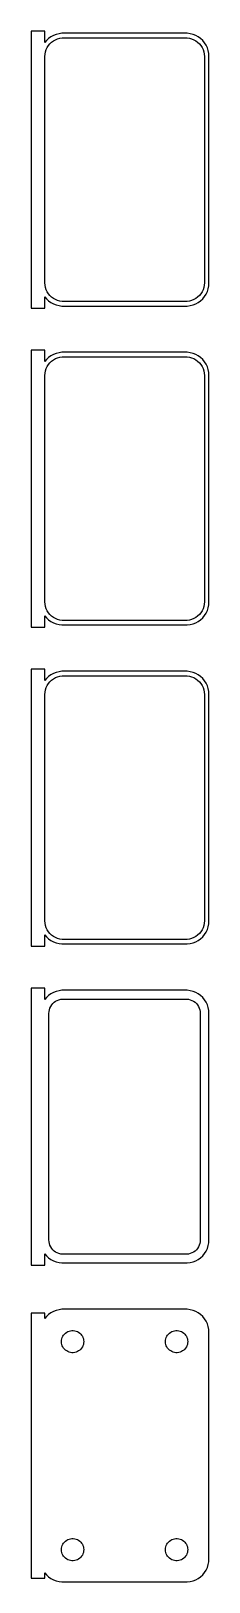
# Model space of a CAD drawing. Header units: metres. Extents: x -20 to 18, y 316 to 651.
import ezdxf

# ---------------------------------------------------------------- set-up
doc = ezdxf.new("R2010")
doc.units = ezdxf.units.M

msp = doc.modelspace()

# ---------------------------------------------------------------- linework, layer by layer
for p, q in [((-17.25, 650.99), (-20.25, 650.99)), ((-20.25, 650.99), (-20.25, 591.01)), ((-17.25, 648.493), (-17.25, 650.99)), ((-16.8948, 648.923), (-17.25, 648.493)), ((-16.4371, 649.353), (-16.8948, 648.923)), ((-16.7552, 647.427), (-16.4861, 647.851)), ((-16.4861, 647.851), (-16.1659, 648.238)), ((-15.9291, 649.722), (-16.4371, 649.353)), ((-16.1659, 648.238), (-15.7997, 648.582)), ((-15.3789, 650.024), (-15.9291, 649.722)), ((-15.7997, 648.582), (-15.3933, 648.877)), ((-15.3933, 648.877), (-14.9531, 649.119)), ((-14.7951, 650.255), (-15.3789, 650.024)), ((-14.9531, 649.119), (-14.4861, 649.304)), ((-14.1869, 650.411), (-14.7951, 650.255)), ((-14.4861, 649.304), (-13.9995, 649.429)), ((-13.5639, 650.49), (-14.1869, 650.411)), ((-13.9995, 649.429), (-13.5012, 649.492)), ((13.5639, 650.49), (-13.5639, 650.49)), ((-13.5012, 649.492), (13.5012, 649.492)), ((13.5012, 649.492), (13.9995, 649.429)), ((14.1869, 650.411), (13.5639, 650.49)), ((13.9995, 649.429), (14.4861, 649.304)), ((14.7951, 650.255), (14.1869, 650.411)), ((14.4861, 649.304), (14.9531, 649.119)), ((15.3789, 650.024), (14.7951, 650.255)), ((14.9531, 649.119), (15.3933, 648.877)), ((15.9291, 649.722), (15.3789, 650.024)), ((15.3933, 648.877), (15.7997, 648.582)), ((15.7997, 648.582), (16.1659, 648.238)), ((16.4371, 649.353), (15.9291, 649.722)), ((16.1659, 648.238), (16.4861, 647.851)), ((16.8948, 648.923), (16.4371, 649.353)), ((16.4861, 647.851), (16.7552, 647.427)), ((17.2951, 648.439), (16.8948, 648.923)), ((17.6315, 647.909), (17.2951, 648.439)), ((17.8989, 647.341), (17.6315, 647.909)), ((-17.25, 645.5), (-17.2184, 646.001)), ((-17.25, 596.5), (-17.25, 645.5)), ((-17.2184, 646.001), (-17.1243, 646.495)), ((-17.1243, 646.495), (-16.9691, 646.972)), ((-16.9691, 646.972), (-16.7552, 647.427)), ((16.7552, 647.427), (16.9691, 646.972)), ((16.9691, 646.972), (17.1243, 646.495)), ((17.1243, 646.495), (17.2184, 646.001)), ((17.2184, 646.001), (17.25, 645.5)), ((17.25, 645.5), (17.25, 596.5)), ((18.0929, 646.743), (17.8989, 647.341)), ((18.2106, 646.127), (18.0929, 646.743)), ((18.25, 645.5), (18.2106, 646.127)), ((18.25, 596.5), (18.25, 645.5)), ((-17.2184, 595.999), (-17.25, 596.5)), ((-17.1243, 595.505), (-17.2184, 595.999)), ((-16.9691, 595.028), (-17.1243, 595.505)), ((-16.7552, 594.573), (-16.9691, 595.028)), ((-16.4861, 594.149), (-16.7552, 594.573)), ((-16.1659, 593.762), (-16.4861, 594.149)), ((16.4861, 594.149), (16.1659, 593.762)), ((16.7552, 594.573), (16.4861, 594.149)), ((16.9691, 595.028), (16.7552, 594.573)), ((17.1243, 595.505), (16.9691, 595.028)), ((17.2184, 595.999), (17.1243, 595.505)), ((17.25, 596.5), (17.2184, 595.999)), ((17.2951, 593.561), (17.6315, 594.091)), ((17.6315, 594.091), (17.8989, 594.659)), ((17.8989, 594.659), (18.0929, 595.257)), ((18.0929, 595.257), (18.2106, 595.873)), ((18.2106, 595.873), (18.25, 596.5)), ((-20.25, 591.01), (-17.25, 591.01)), ((-17.25, 593.507), (-16.8948, 593.077)), ((-17.25, 591.01), (-17.25, 593.507)), ((-16.8948, 593.077), (-16.4371, 592.647)), ((-16.4371, 592.647), (-15.9291, 592.278)), ((-15.7997, 593.418), (-16.1659, 593.762)), ((-15.9291, 592.278), (-15.3789, 591.976)), ((-15.3933, 593.123), (-15.7997, 593.418)), ((-14.9531, 592.881), (-15.3933, 593.123)), ((-15.3789, 591.976), (-14.7951, 591.745)), ((-14.4861, 592.696), (-14.9531, 592.881)), ((-14.7951, 591.745), (-14.1869, 591.589)), ((-13.9995, 592.571), (-14.4861, 592.696)), ((-14.1869, 591.589), (-13.5639, 591.51)), ((-13.5012, 592.508), (-13.9995, 592.571)), ((-13.5639, 591.51), (13.5639, 591.51)), ((13.5012, 592.508), (-13.5012, 592.508)), ((13.9995, 592.571), (13.5012, 592.508)), ((13.5639, 591.51), (14.1869, 591.589)), ((14.4861, 592.696), (13.9995, 592.571)), ((14.1869, 591.589), (14.7951, 591.745)), ((14.9531, 592.881), (14.4861, 592.696)), ((14.7951, 591.745), (15.3789, 591.976)), ((15.3933, 593.123), (14.9531, 592.881)), ((15.3789, 591.976), (15.9291, 592.278)), ((15.7997, 593.418), (15.3933, 593.123)), ((16.1659, 593.762), (15.7997, 593.418)), ((15.9291, 592.278), (16.4371, 592.647)), ((16.4371, 592.647), (16.8948, 593.077)), ((16.8948, 593.077), (17.2951, 593.561)), ((-17.25, 581.99), (-20.25, 581.99)), ((-20.25, 581.99), (-20.25, 522.01)), ((-17.25, 579.493), (-17.25, 581.99)), ((-15.9291, 580.722), (-16.4371, 580.353)), ((-15.3789, 581.024), (-15.9291, 580.722)), ((-14.7951, 581.255), (-15.3789, 581.024)), ((-14.1869, 581.411), (-14.7951, 581.255)), ((-14.4861, 580.304), (-13.9995, 580.429)), ((-13.5639, 581.49), (-14.1869, 581.411)), ((-13.9995, 580.429), (-13.5012, 580.492)), ((13.5639, 581.49), (-13.5639, 581.49)), ((-13.5012, 580.492), (13.5012, 580.492)), ((13.5012, 580.492), (13.9995, 580.429)), ((14.1869, 581.411), (13.5639, 581.49)), ((13.9995, 580.429), (14.4861, 580.304)), ((14.7951, 581.255), (14.1869, 581.411)), ((15.3789, 581.024), (14.7951, 581.255)), ((15.9291, 580.722), (15.3789, 581.024)), ((16.4371, 580.353), (15.9291, 580.722)), ((-16.8948, 579.923), (-17.25, 579.493)), ((-17.2184, 577.001), (-17.1243, 577.495)), ((-17.1243, 577.495), (-16.9691, 577.972)), ((-16.9691, 577.972), (-16.7552, 578.427)), ((-16.4371, 580.353), (-16.8948, 579.923)), ((-16.7552, 578.427), (-16.4861, 578.851)), ((-16.4861, 578.851), (-16.1659, 579.238)), ((-16.1659, 579.238), (-15.7997, 579.582)), ((-15.7997, 579.582), (-15.3933, 579.877)), ((-15.3933, 579.877), (-14.9531, 580.119)), ((-14.9531, 580.119), (-14.4861, 580.304)), ((14.4861, 580.304), (14.9531, 580.119)), ((14.9531, 580.119), (15.3933, 579.877)), ((15.3933, 579.877), (15.7997, 579.582)), ((15.7997, 579.582), (16.1659, 579.238)), ((16.1659, 579.238), (16.4861, 578.851)), ((16.8948, 579.923), (16.4371, 580.353)), ((16.4861, 578.851), (16.7552, 578.427)), ((16.7552, 578.427), (16.9691, 577.972)), ((17.2951, 579.439), (16.8948, 579.923)), ((16.9691, 577.972), (17.1243, 577.495)), ((17.1243, 577.495), (17.2184, 577.001)), ((17.6315, 578.909), (17.2951, 579.439)), ((17.8989, 578.341), (17.6315, 578.909)), ((18.0929, 577.743), (17.8989, 578.341)), ((18.2106, 577.127), (18.0929, 577.743)), ((18.25, 576.5), (18.2106, 577.127)), ((-17.25, 576.5), (-17.2184, 577.001)), ((-17.25, 527.5), (-17.25, 576.5)), ((17.2184, 577.001), (17.25, 576.5)), ((17.25, 576.5), (17.25, 527.5)), ((18.25, 527.5), (18.25, 576.5)), ((-17.2184, 526.999), (-17.25, 527.5)), ((-17.1243, 526.505), (-17.2184, 526.999)), ((17.2184, 526.999), (17.1243, 526.505)), ((17.25, 527.5), (17.2184, 526.999)), ((18.0929, 526.257), (18.2106, 526.873)), ((18.2106, 526.873), (18.25, 527.5)), ((-17.25, 524.507), (-16.8948, 524.077)), ((-17.25, 522.01), (-17.25, 524.507)), ((-16.9691, 526.028), (-17.1243, 526.505)), ((-16.7552, 525.573), (-16.9691, 526.028)), ((-16.8948, 524.077), (-16.4371, 523.647)), ((-16.4861, 525.149), (-16.7552, 525.573)), ((-16.1659, 524.762), (-16.4861, 525.149)), ((-16.4371, 523.647), (-15.9291, 523.278)), ((-15.7997, 524.418), (-16.1659, 524.762)), ((-15.3933, 524.123), (-15.7997, 524.418)), ((-14.9531, 523.881), (-15.3933, 524.123)), ((-14.4861, 523.696), (-14.9531, 523.881)), ((-13.9995, 523.571), (-14.4861, 523.696)), ((-13.5012, 523.508), (-13.9995, 523.571)), ((13.5012, 523.508), (-13.5012, 523.508)), ((13.9995, 523.571), (13.5012, 523.508)), ((14.4861, 523.696), (13.9995, 523.571)), ((14.9531, 523.881), (14.4861, 523.696)), ((15.3933, 524.123), (14.9531, 523.881)), ((15.7997, 524.418), (15.3933, 524.123)), ((16.1659, 524.762), (15.7997, 524.418)), ((15.9291, 523.278), (16.4371, 523.647)), ((16.4861, 525.149), (16.1659, 524.762)), ((16.4371, 523.647), (16.8948, 524.077)), ((16.7552, 525.573), (16.4861, 525.149)), ((16.9691, 526.028), (16.7552, 525.573)), ((16.8948, 524.077), (17.2951, 524.561)), ((17.1243, 526.505), (16.9691, 526.028)), ((17.2951, 524.561), (17.6315, 525.091)), ((17.6315, 525.091), (17.8989, 525.659)), ((17.8989, 525.659), (18.0929, 526.257)), ((-20.25, 522.01), (-17.25, 522.01)), ((-15.9291, 523.278), (-15.3789, 522.976)), ((-15.3789, 522.976), (-14.7951, 522.745)), ((-14.7951, 522.745), (-14.1869, 522.589)), ((-14.1869, 522.589), (-13.5639, 522.51)), ((-13.5639, 522.51), (13.5639, 522.51)), ((13.5639, 522.51), (14.1869, 522.589)), ((14.1869, 522.589), (14.7951, 522.745)), ((14.7951, 522.745), (15.3789, 522.976)), ((15.3789, 522.976), (15.9291, 523.278)), ((-17.25, 512.99), (-20.25, 512.99)), ((-20.25, 512.99), (-20.25, 453.01)), ((-17.25, 510.493), (-17.25, 512.99)), ((-16.8948, 510.923), (-17.25, 510.493)), ((-16.4371, 511.353), (-16.8948, 510.923)), ((-16.4861, 509.851), (-16.1659, 510.238)), ((-15.9291, 511.722), (-16.4371, 511.353)), ((-16.1659, 510.238), (-15.7997, 510.582)), ((-15.3789, 512.024), (-15.9291, 511.722)), ((-15.7997, 510.582), (-15.3933, 510.877)), ((-15.3933, 510.877), (-14.9531, 511.119)), ((-14.7951, 512.255), (-15.3789, 512.024)), ((-14.9531, 511.119), (-14.4861, 511.304)), ((-14.1869, 512.411), (-14.7951, 512.255)), ((-14.4861, 511.304), (-13.9995, 511.429)), ((-13.5639, 512.49), (-14.1869, 512.411)), ((-13.9995, 511.429), (-13.5012, 511.492)), ((13.5639, 512.49), (-13.5639, 512.49)), ((-13.5012, 511.492), (13.5012, 511.492)), ((13.5012, 511.492), (13.9995, 511.429)), ((14.1869, 512.411), (13.5639, 512.49)), ((13.9995, 511.429), (14.4861, 511.304)), ((14.7951, 512.255), (14.1869, 512.411)), ((14.4861, 511.304), (14.9531, 511.119)), ((15.3789, 512.024), (14.7951, 512.255)), ((14.9531, 511.119), (15.3933, 510.877)), ((15.9291, 511.722), (15.3789, 512.024)), ((15.3933, 510.877), (15.7997, 510.582)), ((15.7997, 510.582), (16.1659, 510.238)), ((16.4371, 511.353), (15.9291, 511.722)), ((16.1659, 510.238), (16.4861, 509.851)), ((16.8948, 510.923), (16.4371, 511.353)), ((17.2951, 510.439), (16.8948, 510.923)), ((17.6315, 509.909), (17.2951, 510.439)), ((-17.25, 507.5), (-17.2184, 508.001)), ((-17.25, 458.5), (-17.25, 507.5)), ((-17.2184, 508.001), (-17.1243, 508.495)), ((-17.1243, 508.495), (-16.9691, 508.972)), ((-16.9691, 508.972), (-16.7552, 509.427)), ((-16.7552, 509.427), (-16.4861, 509.851)), ((16.4861, 509.851), (16.7552, 509.427)), ((16.7552, 509.427), (16.9691, 508.972)), ((16.9691, 508.972), (17.1243, 508.495)), ((17.1243, 508.495), (17.2184, 508.001)), ((17.2184, 508.001), (17.25, 507.5)), ((17.25, 507.5), (17.25, 458.5)), ((17.8989, 509.341), (17.6315, 509.909)), ((18.0929, 508.743), (17.8989, 509.341)), ((18.2106, 508.127), (18.0929, 508.743)), ((18.25, 507.5), (18.2106, 508.127)), ((18.25, 458.5), (18.25, 507.5)), ((-17.2184, 457.999), (-17.25, 458.5)), ((-17.1243, 457.505), (-17.2184, 457.999)), ((-16.9691, 457.028), (-17.1243, 457.505)), ((-16.7552, 456.573), (-16.9691, 457.028)), ((-16.4861, 456.149), (-16.7552, 456.573)), ((16.7552, 456.573), (16.4861, 456.149)), ((16.9691, 457.028), (16.7552, 456.573)), ((17.1243, 457.505), (16.9691, 457.028)), ((17.2184, 457.999), (17.1243, 457.505)), ((17.25, 458.5), (17.2184, 457.999)), ((17.6315, 456.091), (17.8989, 456.659)), ((17.8989, 456.659), (18.0929, 457.257)), ((18.0929, 457.257), (18.2106, 457.873)), ((18.2106, 457.873), (18.25, 458.5)), ((-20.25, 453.01), (-17.25, 453.01)), ((-17.25, 455.507), (-16.8948, 455.077)), ((-17.25, 453.01), (-17.25, 455.507)), ((-16.8948, 455.077), (-16.4371, 454.647)), ((-16.1659, 455.762), (-16.4861, 456.149)), ((-16.4371, 454.647), (-15.9291, 454.278)), ((-15.7997, 455.418), (-16.1659, 455.762)), ((-15.9291, 454.278), (-15.3789, 453.976)), ((-15.3933, 455.123), (-15.7997, 455.418)), ((-14.9531, 454.881), (-15.3933, 455.123)), ((-15.3789, 453.976), (-14.7951, 453.745)), ((-14.4861, 454.696), (-14.9531, 454.881)), ((-14.7951, 453.745), (-14.1869, 453.589)), ((-13.9995, 454.571), (-14.4861, 454.696)), ((-14.1869, 453.589), (-13.5639, 453.51)), ((-13.5012, 454.508), (-13.9995, 454.571)), ((-13.5639, 453.51), (13.5639, 453.51)), ((13.5012, 454.508), (-13.5012, 454.508)), ((13.9995, 454.571), (13.5012, 454.508)), ((13.5639, 453.51), (14.1869, 453.589)), ((14.4861, 454.696), (13.9995, 454.571)), ((14.1869, 453.589), (14.7951, 453.745)), ((14.9531, 454.881), (14.4861, 454.696)), ((14.7951, 453.745), (15.3789, 453.976)), ((15.3933, 455.123), (14.9531, 454.881)), ((15.3789, 453.976), (15.9291, 454.278)), ((15.7997, 455.418), (15.3933, 455.123)), ((16.1659, 455.762), (15.7997, 455.418)), ((15.9291, 454.278), (16.4371, 454.647)), ((16.4861, 456.149), (16.1659, 455.762)), ((16.4371, 454.647), (16.8948, 455.077)), ((16.8948, 455.077), (17.2951, 455.561)), ((17.2951, 455.561), (17.6315, 456.091)), ((-17.25, 443.979), (-20.25, 443.979)), ((-20.25, 443.979), (-20.25, 384.021)), ((-17.25, 441.493), (-17.25, 443.979)), ((-15.3789, 443.024), (-15.9291, 442.722)), ((-14.7951, 443.255), (-15.3789, 443.024)), ((-14.1869, 443.411), (-14.7951, 443.255)), ((-13.5639, 443.49), (-14.1869, 443.411)), ((13.5639, 443.49), (-13.5639, 443.49)), ((14.1869, 443.411), (13.5639, 443.49)), ((14.7951, 443.255), (14.1869, 443.411)), ((15.3789, 443.024), (14.7951, 443.255)), ((15.9291, 442.722), (15.3789, 443.024)), ((-16.8948, 441.923), (-17.25, 441.493)), ((-16.4371, 442.353), (-16.8948, 441.923)), ((-15.9291, 442.722), (-16.4371, 442.353)), ((-16.2651, 439.274), (-16.1443, 439.646)), ((-16.1443, 439.646), (-15.9779, 440)), ((-15.9779, 440), (-15.7684, 440.33)), ((-15.7684, 440.33), (-15.5192, 440.631)), ((-15.5192, 440.631), (-15.2342, 440.899)), ((-15.2342, 440.899), (-14.918, 441.128)), ((-14.918, 441.128), (-14.5754, 441.317)), ((-14.5754, 441.317), (-14.2119, 441.461)), ((-14.2119, 441.461), (-13.8333, 441.558)), ((-13.8333, 441.558), (-13.4454, 441.607)), ((-13.4454, 441.607), (13.4454, 441.607)), ((13.4454, 441.607), (13.8333, 441.558)), ((13.8333, 441.558), (14.2119, 441.461)), ((14.2119, 441.461), (14.5754, 441.317)), ((14.5754, 441.317), (14.918, 441.128)), ((14.918, 441.128), (15.2342, 440.899)), ((15.2342, 440.899), (15.5192, 440.631)), ((15.5192, 440.631), (15.7684, 440.33)), ((15.7684, 440.33), (15.9779, 440)), ((16.4371, 442.353), (15.9291, 442.722)), ((15.9779, 440), (16.1443, 439.646)), ((16.1443, 439.646), (16.2651, 439.274)), ((16.8948, 441.923), (16.4371, 442.353)), ((17.2951, 441.439), (16.8948, 441.923)), ((17.6315, 440.909), (17.2951, 441.439)), ((17.8989, 440.341), (17.6315, 440.909)), ((18.0929, 439.743), (17.8989, 440.341)), ((18.2106, 439.127), (18.0929, 439.743)), ((-16.3629, 438.5), (-16.3384, 438.89)), ((-16.3629, 389.5), (-16.3629, 438.5)), ((-16.3384, 438.89), (-16.2651, 439.274)), ((16.2651, 439.274), (16.3384, 438.89)), ((16.3384, 438.89), (16.3629, 438.5)), ((16.3629, 438.5), (16.3629, 389.5)), ((18.25, 438.5), (18.2106, 439.127)), ((18.25, 389.5), (18.25, 438.5)), ((-16.3384, 389.11), (-16.3629, 389.5)), ((16.3629, 389.5), (16.3384, 389.11)), ((18.2106, 388.873), (18.25, 389.5)), ((-17.25, 386.507), (-16.8948, 386.077)), ((-17.25, 384.021), (-17.25, 386.507)), ((-16.8948, 386.077), (-16.4371, 385.647)), ((-16.2651, 388.726), (-16.3384, 389.11)), ((-16.1443, 388.354), (-16.2651, 388.726)), ((-15.9779, 388), (-16.1443, 388.354)), ((-15.7684, 387.67), (-15.9779, 388)), ((-15.5192, 387.369), (-15.7684, 387.67)), ((-15.2342, 387.101), (-15.5192, 387.369)), ((-14.918, 386.872), (-15.2342, 387.101)), ((-14.5754, 386.683), (-14.918, 386.872)), ((-14.2119, 386.539), (-14.5754, 386.683)), ((-13.8333, 386.442), (-14.2119, 386.539)), ((-13.4454, 386.393), (-13.8333, 386.442)), ((13.4454, 386.393), (-13.4454, 386.393)), ((13.8333, 386.442), (13.4454, 386.393)), ((14.2119, 386.539), (13.8333, 386.442)), ((14.5754, 386.683), (14.2119, 386.539)), ((14.918, 386.872), (14.5754, 386.683)), ((15.2342, 387.101), (14.918, 386.872)), ((15.5192, 387.369), (15.2342, 387.101)), ((15.7684, 387.67), (15.5192, 387.369)), ((15.9779, 388), (15.7684, 387.67)), ((16.1443, 388.354), (15.9779, 388)), ((16.2651, 388.726), (16.1443, 388.354)), ((16.3384, 389.11), (16.2651, 388.726)), ((16.4371, 385.647), (16.8948, 386.077)), ((16.8948, 386.077), (17.2951, 386.561)), ((17.2951, 386.561), (17.6315, 387.091)), ((17.6315, 387.091), (17.8989, 387.659)), ((17.8989, 387.659), (18.0929, 388.257)), ((18.0929, 388.257), (18.2106, 388.873)), ((-20.25, 384.021), (-17.25, 384.021)), ((-16.4371, 385.647), (-15.9291, 385.278)), ((-15.9291, 385.278), (-15.3789, 384.976)), ((-15.3789, 384.976), (-14.7951, 384.745)), ((-14.7951, 384.745), (-14.1869, 384.589)), ((-14.1869, 384.589), (-13.5639, 384.51)), ((-13.5639, 384.51), (13.5639, 384.51)), ((13.5639, 384.51), (14.1869, 384.589)), ((14.1869, 384.589), (14.7951, 384.745)), ((14.7951, 384.745), (15.3789, 384.976)), ((15.3789, 384.976), (15.9291, 385.278)), ((15.9291, 385.278), (16.4371, 385.647)), ((-17.25, 373.653), (-20.25, 373.653)), ((-20.25, 373.653), (-20.25, 316.347)), ((-17.25, 372.493), (-17.25, 373.653)), ((-16.8948, 372.923), (-17.25, 372.493)), ((-16.4371, 373.353), (-16.8948, 372.923)), ((-15.9291, 373.722), (-16.4371, 373.353)), ((-15.3789, 374.024), (-15.9291, 373.722)), ((-14.7951, 374.255), (-15.3789, 374.024)), ((-14.1869, 374.411), (-14.7951, 374.255)), ((-13.5639, 374.49), (-14.1869, 374.411)), ((13.5639, 374.49), (-13.5639, 374.49)), ((14.1869, 374.411), (13.5639, 374.49)), ((14.7951, 374.255), (14.1869, 374.411)), ((15.3789, 374.024), (14.7951, 374.255)), ((15.9291, 373.722), (15.3789, 374.024)), ((16.4371, 373.353), (15.9291, 373.722)), ((16.8948, 372.923), (16.4371, 373.353)), ((17.2951, 372.439), (16.8948, 372.923)), ((17.6315, 371.909), (17.2951, 372.439)), ((-13.1916, 368.911), (-12.9995, 369.143)), ((-12.9995, 369.143), (-12.7798, 369.349)), ((-12.7798, 369.349), (-12.536, 369.526)), ((-12.536, 369.526), (-12.2719, 369.672)), ((-12.2719, 369.672), (-11.9916, 369.783)), ((-11.9916, 369.783), (-11.6997, 369.857)), ((-11.6997, 369.857), (-11.4007, 369.895)), ((-11.4007, 369.895), (-11.0993, 369.895)), ((-11.0993, 369.895), (-10.8003, 369.857)), ((-10.8003, 369.857), (-10.5083, 369.783)), ((-10.5083, 369.783), (-10.2281, 369.672)), ((-10.2281, 369.672), (-9.964, 369.526)), ((-9.964, 369.526), (-9.72017, 369.349)), ((-9.72017, 369.349), (-9.50047, 369.143)), ((-9.50047, 369.143), (-9.30835, 368.911)), ((9.30835, 368.911), (9.50047, 369.143)), ((9.50047, 369.143), (9.72017, 369.349)), ((9.72017, 369.349), (9.964, 369.526)), ((9.964, 369.526), (10.2281, 369.672)), ((10.2281, 369.672), (10.5083, 369.783)), ((10.5083, 369.783), (10.8003, 369.857)), ((10.8003, 369.857), (11.0993, 369.895)), ((11.0993, 369.895), (11.4007, 369.895)), ((11.4007, 369.895), (11.6997, 369.857)), ((11.6997, 369.857), (11.9916, 369.783)), ((11.9916, 369.783), (12.2719, 369.672)), ((12.2719, 369.672), (12.536, 369.526)), ((12.536, 369.526), (12.7798, 369.349)), ((12.7798, 369.349), (12.9995, 369.143)), ((12.9995, 369.143), (13.1916, 368.911)), ((17.8989, 371.341), (17.6315, 371.909)), ((18.0929, 370.743), (17.8989, 371.341)), ((18.2106, 370.127), (18.0929, 370.743)), ((18.25, 369.5), (18.2106, 370.127)), ((18.25, 320.5), (18.25, 369.5)), ((-13.65, 367.5), (-13.6311, 367.801)), ((-13.6311, 367.199), (-13.65, 367.5)), ((-13.6311, 367.801), (-13.5746, 368.097)), ((-13.5746, 366.903), (-13.6311, 367.199)), ((-13.5746, 368.097), (-13.4815, 368.383)), ((-13.4815, 366.617), (-13.5746, 366.903)), ((-13.4815, 368.383), (-13.3531, 368.656)), ((-13.3531, 366.344), (-13.4815, 366.617)), ((-13.3531, 368.656), (-13.1916, 368.911)), ((-13.1916, 366.089), (-13.3531, 366.344)), ((-12.9995, 365.857), (-13.1916, 366.089)), ((-12.7798, 365.651), (-12.9995, 365.857)), ((-9.50047, 365.857), (-9.72017, 365.651)), ((-9.30835, 366.089), (-9.50047, 365.857)), ((-9.30835, 368.911), (-9.14685, 368.656)), ((-9.14685, 366.344), (-9.30835, 366.089)), ((-9.14685, 368.656), (-9.01852, 368.383)), ((-9.01852, 366.617), (-9.14685, 366.344)), ((-9.01852, 368.383), (-8.9254, 368.097)), ((-8.9254, 366.903), (-9.01852, 366.617)), ((-8.9254, 368.097), (-8.86891, 367.801)), ((-8.86891, 367.199), (-8.9254, 366.903)), ((-8.86891, 367.801), (-8.84999, 367.5)), ((-8.84999, 367.5), (-8.86891, 367.199)), ((8.84999, 367.5), (8.86891, 367.801)), ((8.86891, 367.199), (8.84999, 367.5)), ((8.86891, 367.801), (8.9254, 368.097)), ((8.9254, 366.903), (8.86891, 367.199)), ((8.9254, 368.097), (9.01852, 368.383)), ((9.01852, 366.617), (8.9254, 366.903)), ((9.01852, 368.383), (9.14685, 368.656)), ((9.14685, 366.344), (9.01852, 366.617)), ((9.14685, 368.656), (9.30835, 368.911)), ((9.30835, 366.089), (9.14685, 366.344)), ((9.50047, 365.857), (9.30835, 366.089)), ((9.72017, 365.651), (9.50047, 365.857)), ((12.9995, 365.857), (12.7798, 365.651)), ((13.1916, 366.089), (12.9995, 365.857)), ((13.1916, 368.911), (13.3531, 368.656)), ((13.3531, 366.344), (13.1916, 366.089)), ((13.3531, 368.656), (13.4815, 368.383)), ((13.4815, 366.617), (13.3531, 366.344)), ((13.4815, 368.383), (13.5746, 368.097)), ((13.5746, 366.903), (13.4815, 366.617)), ((13.5746, 368.097), (13.6311, 367.801)), ((13.6311, 367.199), (13.5746, 366.903)), ((13.6311, 367.801), (13.65, 367.5)), ((13.65, 367.5), (13.6311, 367.199)), ((-12.536, 365.474), (-12.7798, 365.651)), ((-12.2719, 365.328), (-12.536, 365.474)), ((-11.9916, 365.217), (-12.2719, 365.328)), ((-11.6997, 365.143), (-11.9916, 365.217)), ((-11.4007, 365.105), (-11.6997, 365.143)), ((-11.0993, 365.105), (-11.4007, 365.105)), ((-10.8003, 365.143), (-11.0993, 365.105)), ((-10.5083, 365.217), (-10.8003, 365.143)), ((-10.2281, 365.328), (-10.5083, 365.217)), ((-9.964, 365.474), (-10.2281, 365.328)), ((-9.72017, 365.651), (-9.964, 365.474)), ((9.964, 365.474), (9.72017, 365.651)), ((10.2281, 365.328), (9.964, 365.474)), ((10.5083, 365.217), (10.2281, 365.328)), ((10.8003, 365.143), (10.5083, 365.217)), ((11.0993, 365.105), (10.8003, 365.143)), ((11.4007, 365.105), (11.0993, 365.105)), ((11.6997, 365.143), (11.4007, 365.105)), ((11.9916, 365.217), (11.6997, 365.143)), ((12.2719, 365.328), (11.9916, 365.217)), ((12.536, 365.474), (12.2719, 365.328)), ((12.7798, 365.651), (12.536, 365.474)), ((-13.65, 322.5), (-13.6311, 322.801)), ((-13.6311, 322.199), (-13.65, 322.5)), ((-13.6311, 322.801), (-13.5746, 323.097)), ((-13.5746, 321.903), (-13.6311, 322.199)), ((-13.5746, 323.097), (-13.4815, 323.383)), ((-13.4815, 323.383), (-13.3531, 323.656)), ((-13.3531, 323.656), (-13.1916, 323.911)), ((-13.1916, 323.911), (-12.9995, 324.143)), ((-12.9995, 324.143), (-12.7798, 324.349)), ((-12.7798, 324.349), (-12.536, 324.526)), ((-12.536, 324.526), (-12.2719, 324.672)), ((-12.2719, 324.672), (-11.9916, 324.783)), ((-11.9916, 324.783), (-11.6997, 324.857)), ((-11.6997, 324.857), (-11.4007, 324.895)), ((-11.4007, 324.895), (-11.0993, 324.895)), ((-11.0993, 324.895), (-10.8003, 324.857)), ((-10.8003, 324.857), (-10.5083, 324.783)), ((-10.5083, 324.783), (-10.2281, 324.672)), ((-10.2281, 324.672), (-9.964, 324.526)), ((-9.964, 324.526), (-9.72017, 324.349)), ((-9.72017, 324.349), (-9.50047, 324.143)), ((-9.50047, 324.143), (-9.30835, 323.911)), ((-9.30835, 323.911), (-9.14685, 323.656)), ((-9.14685, 323.656), (-9.01852, 323.383)), ((-9.01852, 323.383), (-8.9254, 323.097)), ((-8.9254, 323.097), (-8.86891, 322.801)), ((-8.86891, 322.199), (-8.9254, 321.903)), ((-8.86891, 322.801), (-8.84999, 322.5)), ((-8.84999, 322.5), (-8.86891, 322.199)), ((8.84999, 322.5), (8.86891, 322.801)), ((8.86891, 322.199), (8.84999, 322.5)), ((8.86891, 322.801), (8.9254, 323.097)), ((8.9254, 321.903), (8.86891, 322.199)), ((8.9254, 323.097), (9.01852, 323.383)), ((9.01852, 323.383), (9.14685, 323.656)), ((9.14685, 323.656), (9.30835, 323.911)), ((9.30835, 323.911), (9.50047, 324.143)), ((9.50047, 324.143), (9.72017, 324.349)), ((9.72017, 324.349), (9.964, 324.526)), ((9.964, 324.526), (10.2281, 324.672)), ((10.2281, 324.672), (10.5083, 324.783)), ((10.5083, 324.783), (10.8003, 324.857)), ((10.8003, 324.857), (11.0993, 324.895)), ((11.0993, 324.895), (11.4007, 324.895)), ((11.4007, 324.895), (11.6997, 324.857)), ((11.6997, 324.857), (11.9916, 324.783)), ((11.9916, 324.783), (12.2719, 324.672)), ((12.2719, 324.672), (12.536, 324.526)), ((12.536, 324.526), (12.7798, 324.349)), ((12.7798, 324.349), (12.9995, 324.143)), ((12.9995, 324.143), (13.1916, 323.911)), ((13.1916, 323.911), (13.3531, 323.656)), ((13.3531, 323.656), (13.4815, 323.383)), ((13.4815, 323.383), (13.5746, 323.097)), ((13.5746, 323.097), (13.6311, 322.801)), ((13.6311, 322.199), (13.5746, 321.903)), ((13.6311, 322.801), (13.65, 322.5)), ((13.65, 322.5), (13.6311, 322.199)), ((-13.4815, 321.617), (-13.5746, 321.903)), ((-13.3531, 321.344), (-13.4815, 321.617)), ((-13.1916, 321.089), (-13.3531, 321.344)), ((-12.9995, 320.857), (-13.1916, 321.089)), ((-12.7798, 320.651), (-12.9995, 320.857)), ((-12.536, 320.474), (-12.7798, 320.651)), ((-12.2719, 320.328), (-12.536, 320.474)), ((-11.9916, 320.217), (-12.2719, 320.328)), ((-11.6997, 320.143), (-11.9916, 320.217)), ((-11.4007, 320.105), (-11.6997, 320.143)), ((-11.0993, 320.105), (-11.4007, 320.105)), ((-10.8003, 320.143), (-11.0993, 320.105)), ((-10.5083, 320.217), (-10.8003, 320.143)), ((-10.2281, 320.328), (-10.5083, 320.217)), ((-9.964, 320.474), (-10.2281, 320.328)), ((-9.72017, 320.651), (-9.964, 320.474)), ((-9.50047, 320.857), (-9.72017, 320.651)), ((-9.30835, 321.089), (-9.50047, 320.857)), ((-9.14685, 321.344), (-9.30835, 321.089)), ((-9.01852, 321.617), (-9.14685, 321.344)), ((-8.9254, 321.903), (-9.01852, 321.617)), ((9.01852, 321.617), (8.9254, 321.903)), ((9.14685, 321.344), (9.01852, 321.617)), ((9.30835, 321.089), (9.14685, 321.344)), ((9.50047, 320.857), (9.30835, 321.089)), ((9.72017, 320.651), (9.50047, 320.857)), ((9.964, 320.474), (9.72017, 320.651)), ((10.2281, 320.328), (9.964, 320.474)), ((10.5083, 320.217), (10.2281, 320.328)), ((10.8003, 320.143), (10.5083, 320.217)), ((11.0993, 320.105), (10.8003, 320.143)), ((11.4007, 320.105), (11.0993, 320.105)), ((11.6997, 320.143), (11.4007, 320.105)), ((11.9916, 320.217), (11.6997, 320.143)), ((12.2719, 320.328), (11.9916, 320.217)), ((12.536, 320.474), (12.2719, 320.328)), ((12.7798, 320.651), (12.536, 320.474)), ((12.9995, 320.857), (12.7798, 320.651)), ((13.1916, 321.089), (12.9995, 320.857)), ((13.3531, 321.344), (13.1916, 321.089)), ((13.4815, 321.617), (13.3531, 321.344)), ((13.5746, 321.903), (13.4815, 321.617)), ((17.8989, 318.659), (18.0929, 319.257)), ((18.0929, 319.257), (18.2106, 319.873)), ((18.2106, 319.873), (18.25, 320.5)), ((-20.25, 316.347), (-17.25, 316.347)), ((-17.25, 316.347), (-17.25, 317.507)), ((-17.25, 317.507), (-16.8948, 317.077)), ((-16.8948, 317.077), (-16.4371, 316.647)), ((-16.4371, 316.647), (-15.9291, 316.278)), ((-15.9291, 316.278), (-15.3789, 315.976)), ((-15.3789, 315.976), (-14.7951, 315.745)), ((-14.7951, 315.745), (-14.1869, 315.589)), ((-14.1869, 315.589), (-13.5639, 315.51)), ((-13.5639, 315.51), (13.5639, 315.51)), ((13.5639, 315.51), (14.1869, 315.589)), ((14.1869, 315.589), (14.7951, 315.745)), ((14.7951, 315.745), (15.3789, 315.976)), ((15.3789, 315.976), (15.9291, 316.278)), ((15.9291, 316.278), (16.4371, 316.647)), ((16.4371, 316.647), (16.8948, 317.077)), ((16.8948, 317.077), (17.2951, 317.561)), ((17.2951, 317.561), (17.6315, 318.091)), ((17.6315, 318.091), (17.8989, 318.659))]:
    msp.add_line(p, q)

doc.saveas('drawing.dxf')
